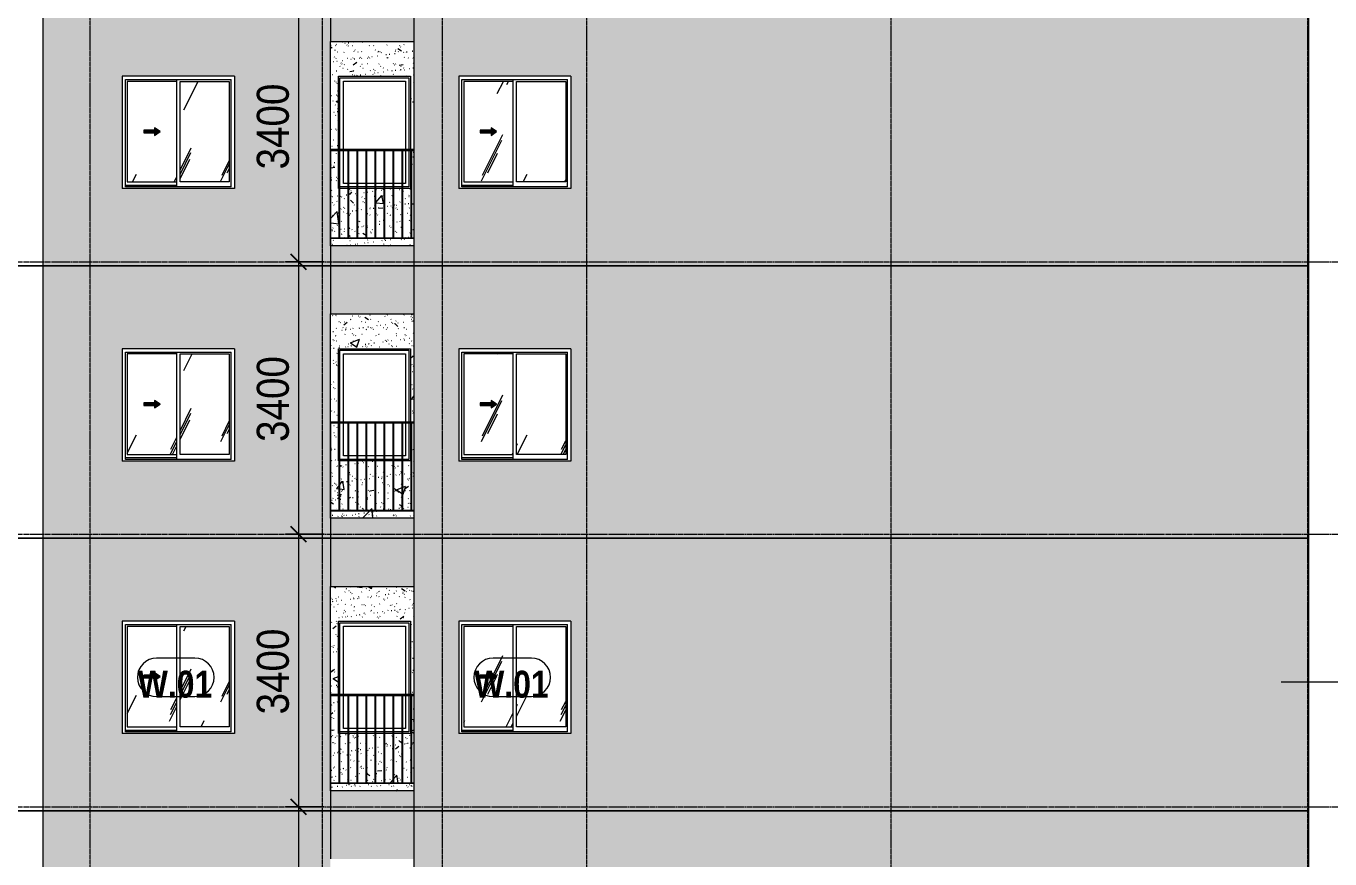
# Model space of a CAD drawing. Header units: millimetres. Extents: x -134153 to 99383, y -5233 to 35400.
# Drawn here: x 72759 to 89035, y 15149 to 25541 of the extents above; entities that cross this region are included whole.
import ezdxf

# ---------------------------------------------------------------- set-up
doc = ezdxf.new("R2010")
doc.units = ezdxf.units.MM
for name, pattern in [('1 NÉT CALL OUT', [6, 3, -3]), ('Centre', [31.75, 6.35, -4.7625, 15.875, -4.7625]), ('Grid Line', [22.225, 12.7, -3.175, 3.175, -3.175])]:
    doc.linetypes.add(name, pattern=pattern)
for name, color, linetype, lineweight in [('0-2', 250, 'Continuous', 5), ('A-ANNO-DIMS', 211, 'Continuous', 9), ('A-ANNO-DIMS-160', 211, 'Continuous', 9), ('A-DETL-GENF', 92, 'Continuous', 9), ('A-DETL-GENF-1', 92, '1 NÉT CALL OUT', 9), ('A-FLOR-HRAL-1', 253, 'Continuous', 9), ('A-FLOR-LEVL-2', 51, 'Centre', 9), ('A-GLAZ', 151, 'Continuous', 9), ('A-GLAZ-1', 253, 'Continuous', 9), ('A-GLAZ-2', 7, 'Continuous', 9), ('A-GLAZ-3', 7, '1 NÉT CALL OUT', 9), ('A-GLAZ-IDEN', 152, 'Continuous', 9), ('A-WALL', 113, 'Continuous', 9), ('A-WALL-IDEN', 211, 'Continuous', 9), ('A-WALL-PATT-1', 9, 'Continuous', 9), ('A-WALL-PATT-2', 111, 'Continuous', 5), ('I-WALL', 2, 'Continuous', 9), ('I-WALL-1', 7, 'Continuous', 9), ('S-GRID-1', 1, 'Grid Line', 9)]:
    doc.layers.add(name, color=color, linetype=linetype, lineweight=lineweight)
doc.styles.add('Arial_B_1', font='arialbd_0.ttf', dxfattribs={"width": 0.85, "height": 336})
doc.styles.add('UTM Avo', font='UTM Avo.ttf', dxfattribs={"width": 0.9, "height": 400})
doc.dimstyles.new('1_Dim_chi_tiet_2_5', dxfattribs={"dimscale": 304.8, "dimtxt": 399.720379, "dimasz": 0.629921, "dimexe": 0.524934, "dimexo": 0.0625, "dimgap": 0.052493, "dimtad": 1, "dimdec": 0, "dimrnd": 5, "dimzin": 0, "dimdsep": 46, "dimtxsty": 'UTM Avo', "dimblk1": 'OBLIQUE', "dimblk2": 'OBLIQUE', "dimsah": 1, "dimcen": 0.09, "dimdle": 0.524934, "dimazin": 0, "dimtfac": 1, "dimtdec": 4, "dimtix": 1, "dimtmove": 0, "dimatfit": 3, "dimfxl": 1.049869, "dimfxlon": 1, "dimtvp": 1, "dimtolj": 1, "dimtzin": 0, "dimarcsym": 2})
pattern_1 = [(50, (82572.6, 0), (1165.978, -102.01), [121.92, -1341.12]), (355, (82572.6, 0), (-225.554, 1222.763), [97.536, -1072.896]), (100.451, (82669.8, -8.5), (940.433, 1120.746), [103.616, -1139.776]), (46.184, (82572.6, 325.1), (1734.906, -269.074), [182.88, -2011.68]), (96.636, (82717.2, 302.7), (1519.38, 1583.536), [155.424, -1709.665]), (351.184, (82572.6, 325.1), (1519.39, 1583.52), [146.304, -1609.344]), (21, (82735.2, 243.8), (970.332, -654.498), [121.92, -1341.12]), (326, (82735.2, 243.8), (395.533, 1178.804), [97.536, -1072.896]), (71.451, (82816, 189.3), (1365.87, 524.296), [103.616, -1139.776]), (37.5, (82572.62, 0), (19.767, 541.1527), [53.645, -1006.246, 53.645, -1035.507, -1076.96]), (37.5, (82572.62, 0), (19.767, 541.1527), [-2149.043, 53.645, -1023.315]), (7.5, (82572.6, 0), (427.646, 641.156), [53.645, -567.334, 53.645, -981.862, -410.464]), (7.5, (82572.6, 0), (427.646, 641.156), [-1656.486, 53.645, -356.819]), (327.5, (82210.1, 0), (867.782, -36.665), [53.645, -352.755, 53.645, -1214.323, -1682.496]), (327.5, (82210.1, 0), (867.782, -36.665), [-1674.368, 53.645, -1628.85]), (317.5, (82047.56, 0), (948.028, 162.731), [53.645, -474.675, 53.645, -788.416, -1194.816]), (317.5, (82047.56, 0), (948.028, 162.731), [-1370.38, 53.645, -1141.17])]
pattern_2 = [(37.5, (82572.62, 0), (-5.1206, 156.61216), [5.364, -118.181, 5.364, -132.812, -132.08]), (37.5, (82572.62, 0), (-5.1206, 156.61216), [-261.722, 5.364, -126.716]), (7.5, (82572.62, 0), (143.847, 229.3842), [5.364, -61.285, 5.364, -105.989, -42.672]), (7.5, (82572.62, 0), (143.847, 229.3842), [-178.003, 5.364, -37.308]), (327.5, (82472.65, 0), (253.11758, 0.46008), [5.364, -35.276, 5.364, -140.94, -191.008]), (327.5, (82472.65, 0), (253.11758, 0.46008), [-186.944, 5.364, -185.644]), (317.5, (82472.65, 0), (244.3381, 71.3376), [5.364, -14.956, 5.364, -90.546, -109.728]), (317.5, (82472.65, 0), (244.3381, 71.3376), [-116.23, 5.364, -104.364])]
pattern_3 = [(63.435, (84482.24, 111.3), (-0.002, 1625.6), [567.96, -3066.99]), (63.435, (82856.64, 111.3), (-0.002, 1625.6), [567.96, -3066.99]), (63.435, (85260.4, 425.35), (-0.002, 1625.6), [567.96, -3066.99]), (63.435, (83634.8, 425.35), (-0.002, 1625.6), [567.96, -3066.99]), (63.435, (85142.64, 314.5), (-0.002, 1625.6), [567.96, -3066.99]), (63.435, (83517.04, 314.5), (-0.002, 1625.6), [567.96, -3066.99]), (63.435, (85022.6, 949.4), (-0.002, 1625.6), [276.055, -3358.896]), (63.435, (83397, 949.4), (-0.002, 1625.6), [276.055, -3358.896]), (63.435, (84944.06, 851.15), (-0.002, 1625.6), [567.96, -3066.99]), (63.435, (83318.46, 851.15), (-0.002, 1625.6), [567.96, -3066.99]), (63.435, (84957.9, 921.7), (-0.002, 1625.6), [567.96, -3066.99]), (63.435, (83332.3, 921.7), (-0.002, 1625.6), [567.96, -3066.99]), (63.435, (84302.1, 612.2), (-0.002, 1625.6), [567.96, -3066.99]), (63.435, (82676.5, 612.2), (-0.002, 1625.6), [567.96, -3066.99]), (63.435, (84315.9, 695.35), (-0.002, 1625.6), [567.96, -3066.99]), (63.435, (82690.3, 695.35), (-0.002, 1625.6), [567.96, -3066.99]), (63.435, (84319.65, 755.3), (-0.002, 1625.6), [567.96, -3066.99]), (63.435, (82694.05, 755.3), (-0.002, 1625.6), [567.96, -3066.99])]

# ---------------------------------------------------------------- blocks, each defined once
blk = doc.blocks.new('M_Fixed - 900 x 1400-901191-TKCS_MẶT ĐỨNG HƯỚNG NAM')
at = {"layer": 'A-GLAZ-2'}
for p, q in [((106970, 7896), (107832, 7896)), ((106970, 7000), (106970, 7896)), ((107014, 7852), (107788, 7852)), ((107014, 7000), (107014, 7852)), ((107788, 7852), (107788, 7000)), ((107832, 7896), (107832, 7000)), ((107014, 6578), (107014, 6990)), ((107788, 6990), (107788, 6578)), ((107832, 6990), (107832, 6534)), ((107073, 6534), (106970, 6534)), ((107073, 6578), (107014, 6578)), ((107185, 6578), (107083, 6578)), ((107185, 6534), (107083, 6534)), ((107298, 6578), (107195, 6578)), ((107298, 6534), (107195, 6534)), ((107410, 6578), (107308, 6578)), ((107410, 6534), (107308, 6534)), ((107523, 6578), (107420, 6578)), ((107523, 6534), (107420, 6534)), ((107635, 6578), (107533, 6578)), ((107635, 6534), (107533, 6534)), ((107748, 6578), (107645, 6578)), ((107748, 6534), (107645, 6534)), ((107788, 6578), (107758, 6578)), ((107832, 6534), (107758, 6534))]:
    blk.add_line(p, q, dxfattribs=at)
blk = doc.blocks.new('Railing - 10mm-901206-TKCS_MẶT ĐỨNG HƯỚNG NAM')
at = {"layer": 'A-FLOR-HRAL-1'}
for p, q in [((106960.064287, 5900), (106960.064287, 6990)), ((106970.064287, 5900), (106970.064287, 6990))]:
    blk.add_line(p, q, dxfattribs=at)
blk = doc.blocks.new('Railing - 50 x 10mm-V265-TKCS_MẶT ĐỨNG HƯỚNG NAM')
at = {"layer": 'A-FLOR-HRAL-1'}
for p in [(98652.564287, 6990), (98657.564287, 5800)]:
    blk.add_line(p, (98657.564287, 6990), dxfattribs=at)
blk = doc.blocks.new('Railing - Railing-1000799-TKCS_MẶT ĐỨNG HƯỚNG NAM')
at = {"layer": 'A-FLOR-HRAL-1'}
for p, q in [((115052.564287, 22900), (116092.564287, 22900)), ((116092.564287, 22890), (115052.564287, 22890))]:
    blk.add_line(p, q, dxfattribs=at)
for name, p in [('Railing - 50 x 10mm-V265-TKCS_MẶT ĐỨNG HƯỚNG NAM', (16400, 17000)), ('Railing - 10mm-901206-TKCS_MẶT ĐỨNG HƯỚNG NAM', (8200, 17000)), ('Railing - 10mm-901206-TKCS_MẶT ĐỨNG HƯỚNG NAM', (8312.5, 17000)), ('Railing - 10mm-901206-TKCS_MẶT ĐỨNG HƯỚNG NAM', (8425, 17000)), ('Railing - 10mm-901206-TKCS_MẶT ĐỨNG HƯỚNG NAM', (8537.5, 17000)), ('Railing - 10mm-901206-TKCS_MẶT ĐỨNG HƯỚNG NAM', (8650, 17000)), ('Railing - 10mm-901206-TKCS_MẶT ĐỨNG HƯỚNG NAM', (8762.5, 17000)), ('Railing - 10mm-901206-TKCS_MẶT ĐỨNG HƯỚNG NAM', (8875, 17000)), ('Railing - 10mm-901206-TKCS_MẶT ĐỨNG HƯỚNG NAM', (8987.5, 17000)), ('Railing - 10mm-901206-TKCS_MẶT ĐỨNG HƯỚNG NAM', (9100, 17000))]:
    blk.add_blockref(name, p)
blk = doc.blocks.new('Top Rail Type - Top Rail_Internal_-1000800-TKCS_MẶT ĐỨNG HƯỚNG NAM')
at = {"layer": 'A-FLOR-HRAL-1'}
for p, q in [((116092.564287, 24000), (115052.564287, 24000)), ((115052.564287, 23990), (116092.564287, 23990))]:
    blk.add_line(p, q, dxfattribs=at)
blk = doc.blocks.new('NCV_TKTC_TANG 6 - 8_rvt-4-TKCS_MẶT ĐỨNG HƯỚNG NAM')
at = {"layer": 'A-WALL-PATT-1'}
h = blk.add_hatch(dxfattribs=at)
h.set_pattern_fill('FP_31', color=256, style=0, pattern_type=2)
h.set_pattern_definition(pattern_1)
h.paths.add_polyline_path([(115058, 22800), (116093, 22800), (116093, 22890), (115058, 22890)])
h.paths.add_polyline_path([(115395, 22900), (115498, 22900), (115498, 23515), (115395, 23515), (115395, 23076)])
h.paths.add_polyline_path([(115385, 22900), (115385, 23515), (115283, 23515), (115283, 22900)])
h.paths.add_polyline_path([(115273, 22900), (115273, 23515), (115170, 23515), (115170, 22900)])
h.paths.add_polyline_path([(115508, 22900), (115610, 22900), (115610, 23515), (115508, 23514), (115508, 23076)])
h.paths.add_polyline_path([(115620, 22900), (115723, 22900), (115723, 23515), (115620, 23514), (115620, 23076)])
h.paths.add_polyline_path([(115733, 22900), (115835, 22900), (115835, 23515), (115733, 23514), (115733, 23054)])
h.paths.add_polyline_path([(115845, 22900), (115948, 22900), (115948, 23515), (115845, 23514), (115845, 22965)])
h.paths.add_polyline_path([(115160, 22900), (115160, 23515), (115151, 23515), (115151, 23990), (115058, 23990), (115058, 22900)])
h.paths.add_polyline_path([(115958, 22900), (116060, 22900), (116060, 23990), (116051, 23990), (116051, 23515), (115958, 23514), (115958, 23076)])
h.paths.add_polyline_path([(116070, 22900), (116093, 22900), (116093, 23990), (116070, 23990), (116070, 23076)])
h.paths.add_polyline_path([(116093, 24000), (116093, 25349), (115053, 25349), (115053, 24000), (115151, 24000), (115151, 24915), (116051, 24914), (116051, 24000)])
h = blk.add_hatch(dxfattribs=at)
h.set_pattern_fill('FP_32', color=256, style=0, pattern_type=2)
h.set_pattern_definition(pattern_2)
h.paths.add_polyline_path([(115058, 22800), (116093, 22800), (116093, 22890), (115058, 22890)])
h.paths.add_polyline_path([(115395, 22900), (115498, 22900), (115498, 23515), (115395, 23515), (115395, 23076)])
h.paths.add_polyline_path([(115385, 22900), (115385, 23515), (115283, 23515), (115283, 22900)])
h.paths.add_polyline_path([(115273, 22900), (115273, 23515), (115170, 23515), (115170, 22900)])
h.paths.add_polyline_path([(115508, 22900), (115610, 22900), (115610, 23515), (115508, 23514), (115508, 23076)])
h.paths.add_polyline_path([(115620, 22900), (115723, 22900), (115723, 23515), (115620, 23514), (115620, 23076)])
h.paths.add_polyline_path([(115733, 22900), (115835, 22900), (115835, 23515), (115733, 23514), (115733, 23054)])
h.paths.add_polyline_path([(115845, 22900), (115948, 22900), (115948, 23515), (115845, 23514), (115845, 22965)])
h.paths.add_polyline_path([(115160, 22900), (115160, 23515), (115151, 23515), (115151, 23990), (115058, 23990), (115058, 22900)])
h.paths.add_polyline_path([(115958, 22900), (116060, 22900), (116060, 23990), (116051, 23990), (116051, 23515), (115958, 23514), (115958, 23076)])
h.paths.add_polyline_path([(116070, 22900), (116093, 22900), (116093, 23990), (116070, 23990), (116070, 23076)])
h.paths.add_polyline_path([(116093, 24000), (116093, 25349), (115053, 25349), (115053, 24000), (115151, 24000), (115151, 24915), (116051, 24914), (116051, 24000)])
at = {"layer": 'I-WALL-1'}
for p, q in [((115151, 24000), (115151, 24915)), ((115151, 24915), (116051, 24915)), ((116051, 24915), (116051, 24000)), ((115151, 23515), (115151, 23990)), ((116051, 23990), (116051, 23515)), ((115160, 23515), (115151, 23515)), ((115273, 23515), (115170, 23515)), ((115385, 23515), (115283, 23515)), ((115498, 23515), (115395, 23515)), ((115610, 23515), (115508, 23515)), ((115723, 23515), (115620, 23515)), ((115835, 23515), (115733, 23515)), ((115948, 23515), (115845, 23515)), ((116051, 23515), (115958, 23515))]:
    blk.add_line(p, q, dxfattribs=at)
at = {"layer": 'A-FLOR-HRAL-1'}
for name in ['Top Rail Type - Top Rail_Internal_-1000800-TKCS_MẶT ĐỨNG HƯỚNG NAM', 'Railing - Railing-1000799-TKCS_MẶT ĐỨNG HƯỚNG NAM']:
    blk.add_blockref(name, (0, 0), dxfattribs=at)
at = {"layer": 'A-GLAZ-1'}
blk.add_blockref('M_Fixed - 900 x 1400-901191-TKCS_MẶT ĐỨNG HƯỚNG NAM', (8200, 17000), dxfattribs=at)
blk = doc.blocks.new('NCV_TKTC_TANG 6 - 8_rvt-6-TKCS_MẶT ĐỨNG HƯỚNG NAM')
at = {"layer": 'A-WALL-PATT-1'}
h = blk.add_hatch(dxfattribs=at)
h.set_pattern_fill('FP_31', color=256, style=0, pattern_type=2)
h.set_pattern_definition(pattern_1)
h.paths.add_polyline_path([(115058, 19400), (116093, 19400), (116093, 19490), (115058, 19490)])
h.paths.add_polyline_path([(115395, 19500), (115498, 19500), (115498, 20115), (115395, 20115), (115395, 19921)])
h.paths.add_polyline_path([(115385, 19500), (115385, 20115), (115283, 20115), (115283, 19500)])
h.paths.add_polyline_path([(115273, 19500), (115273, 20115), (115170, 20115), (115170, 19500)])
h.paths.add_polyline_path([(115508, 19500), (115610, 19500), (115610, 20115), (115508, 20115), (115508, 19764)])
h.paths.add_polyline_path([(115620, 19500), (115723, 19500), (115723, 20115), (115620, 20115), (115620, 19743)])
h.paths.add_polyline_path([(115733, 19500), (115835, 19500), (115835, 20115), (115733, 20115), (115733, 19654)])
h.paths.add_polyline_path([(115845, 19500), (115948, 19500), (115948, 20115), (115845, 20115), (115845, 19565)])
h.paths.add_polyline_path([(115160, 19500), (115160, 20115), (115151, 20115), (115151, 20590), (115058, 20590), (115058, 19500)])
h.paths.add_polyline_path([(115958, 19500), (116060, 19500), (116060, 20590), (116051, 20590), (116051, 20115), (115958, 20115), (115958, 19764)])
h.paths.add_polyline_path([(116070, 19500), (116093, 19500), (116093, 20590), (116070, 20590), (116070, 19764)])
h.paths.add_polyline_path([(115151, 20600), (115151, 21515), (116051, 21514), (116051, 20600), (116093, 20600), (116093, 21949), (115053, 21949), (115053, 20600), (115058, 20600)])
h = blk.add_hatch(dxfattribs=at)
h.set_pattern_fill('FP_32', color=256, style=0, pattern_type=2)
h.set_pattern_definition(pattern_2)
h.paths.add_polyline_path([(115058, 19400), (116093, 19400), (116093, 19490), (115058, 19490)])
h.paths.add_polyline_path([(115395, 19500), (115498, 19500), (115498, 20115), (115395, 20115), (115395, 19921)])
h.paths.add_polyline_path([(115385, 19500), (115385, 20115), (115283, 20115), (115283, 19500)])
h.paths.add_polyline_path([(115273, 19500), (115273, 20115), (115170, 20115), (115170, 19500)])
h.paths.add_polyline_path([(115508, 19500), (115610, 19500), (115610, 20115), (115508, 20115), (115508, 19764)])
h.paths.add_polyline_path([(115620, 19500), (115723, 19500), (115723, 20115), (115620, 20115), (115620, 19743)])
h.paths.add_polyline_path([(115733, 19500), (115835, 19500), (115835, 20115), (115733, 20115), (115733, 19654)])
h.paths.add_polyline_path([(115845, 19500), (115948, 19500), (115948, 20115), (115845, 20115), (115845, 19565)])
h.paths.add_polyline_path([(115160, 19500), (115160, 20115), (115151, 20115), (115151, 20590), (115058, 20590), (115058, 19500)])
h.paths.add_polyline_path([(115958, 19500), (116060, 19500), (116060, 20590), (116051, 20590), (116051, 20115), (115958, 20115), (115958, 19764)])
h.paths.add_polyline_path([(116070, 19500), (116093, 19500), (116093, 20590), (116070, 20590), (116070, 19764)])
h.paths.add_polyline_path([(115151, 20600), (115151, 21515), (116051, 21514), (116051, 20600), (116093, 20600), (116093, 21949), (115053, 21949), (115053, 20600), (115058, 20600)])
at = {"layer": 'I-WALL-1'}
for p, q in [((115151, 20600), (115151, 21515)), ((115151, 21515), (116051, 21515)), ((116051, 21515), (116051, 20600)), ((115151, 20115), (115151, 20590)), ((116051, 20590), (116051, 20115)), ((115160, 20115), (115151, 20115)), ((115273, 20115), (115170, 20115)), ((115385, 20115), (115283, 20115)), ((115498, 20115), (115395, 20115)), ((115610, 20115), (115508, 20115)), ((115723, 20115), (115620, 20115)), ((115835, 20115), (115733, 20115)), ((115948, 20115), (115845, 20115)), ((116051, 20115), (115958, 20115))]:
    blk.add_line(p, q, dxfattribs=at)
at = {"layer": 'A-FLOR-HRAL-1'}
for name in ['Top Rail Type - Top Rail_Internal_-1000800-TKCS_MẶT ĐỨNG HƯỚNG NAM', 'Railing - Railing-1000799-TKCS_MẶT ĐỨNG HƯỚNG NAM']:
    blk.add_blockref(name, (0, -3400), dxfattribs=at)
at = {"layer": 'A-GLAZ-1'}
blk.add_blockref('M_Fixed - 900 x 1400-901191-TKCS_MẶT ĐỨNG HƯỚNG NAM', (8200, 13600), dxfattribs=at)
blk = doc.blocks.new('Railing - Railing-992989-TKCS_MẶT ĐỨNG HƯỚNG NAM')
at = {"layer": 'A-FLOR-HRAL-1'}
for p, q in [((115052.564287, 16100), (116092.564287, 16100)), ((116092.564287, 16090), (115052.564287, 16090))]:
    blk.add_line(p, q, dxfattribs=at)
for name, p in [('Railing - 50 x 10mm-V265-TKCS_MẶT ĐỨNG HƯỚNG NAM', (16400, 10200)), ('Railing - 10mm-901206-TKCS_MẶT ĐỨNG HƯỚNG NAM', (8200, 10200)), ('Railing - 10mm-901206-TKCS_MẶT ĐỨNG HƯỚNG NAM', (8312.5, 10200)), ('Railing - 10mm-901206-TKCS_MẶT ĐỨNG HƯỚNG NAM', (8425, 10200)), ('Railing - 10mm-901206-TKCS_MẶT ĐỨNG HƯỚNG NAM', (8537.5, 10200)), ('Railing - 10mm-901206-TKCS_MẶT ĐỨNG HƯỚNG NAM', (8650, 10200)), ('Railing - 10mm-901206-TKCS_MẶT ĐỨNG HƯỚNG NAM', (8762.5, 10200)), ('Railing - 10mm-901206-TKCS_MẶT ĐỨNG HƯỚNG NAM', (8875, 10200)), ('Railing - 10mm-901206-TKCS_MẶT ĐỨNG HƯỚNG NAM', (8987.5, 10200)), ('Railing - 10mm-901206-TKCS_MẶT ĐỨNG HƯỚNG NAM', (9100, 10200))]:
    blk.add_blockref(name, p)
blk = doc.blocks.new('Top Rail Type - Top Rail_Internal_-992990-TKCS_MẶT ĐỨNG HƯỚNG NAM')
at = {"layer": 'A-FLOR-HRAL-1'}
for p, q in [((116092.564287, 17200), (115052.564287, 17200)), ((115052.564287, 17190), (116092.564287, 17190))]:
    blk.add_line(p, q, dxfattribs=at)
blk = doc.blocks.new('NCV_TKTC_TANG 5_rvt-2-TKCS_MẶT ĐỨNG HƯỚNG NAM')
at = {"layer": 'A-WALL-PATT-1'}
h = blk.add_hatch(dxfattribs=at)
h.set_pattern_fill('FP_31', color=256, style=0, pattern_type=2)
h.set_pattern_definition(pattern_1)
h.paths.add_polyline_path([(115058, 16000), (116093, 16000), (116093, 16090), (115058, 16090)])
h.paths.add_polyline_path([(115395, 16100), (115498, 16100), (115498, 16715), (115395, 16715), (115395, 16451)])
h.paths.add_polyline_path([(115385, 16100), (115385, 16715), (115283, 16715), (115283, 16100)])
h.paths.add_polyline_path([(115508, 16100), (115610, 16100), (115610, 16715), (115508, 16715), (115508, 16432)])
h.paths.add_polyline_path([(116093, 16100), (116093, 17190), (116070, 17190), (116070, 16100)])
h.paths.add_polyline_path([(115620, 16100), (115723, 16100), (115723, 16715), (115620, 16715), (115620, 16343)])
h.paths.add_polyline_path([(116060, 16100), (116060, 17190), (116051, 17190), (116051, 16715), (115958, 16715), (115958, 16100)])
h.paths.add_polyline_path([(115733, 16100), (115835, 16100), (115835, 16715), (115733, 16715), (115733, 16254)])
h.paths.add_polyline_path([(115948, 16100), (115948, 16715), (115845, 16715), (115845, 16100), (115927, 16100)])
h.paths.add_polyline_path([(115058, 16100), (115160, 16100), (115160, 16715), (115151, 16715), (115151, 17190), (115058, 17190), (115058, 16451)])
h.paths.add_polyline_path([(115170, 16100), (115273, 16100), (115273, 16715), (115170, 16715), (115170, 16451)])
h.paths.add_polyline_path([(116051, 17200), (116093, 17200), (116093, 18549), (115053, 18549), (115053, 17200), (115151, 17200), (115151, 18115), (116051, 18114), (116051, 17555)])
h = blk.add_hatch(dxfattribs=at)
h.set_pattern_fill('FP_32', color=256, style=0, pattern_type=2)
h.set_pattern_definition(pattern_2)
h.paths.add_polyline_path([(115058, 16000), (116093, 16000), (116093, 16090), (115058, 16090)])
h.paths.add_polyline_path([(115395, 16100), (115498, 16100), (115498, 16715), (115395, 16715), (115395, 16451)])
h.paths.add_polyline_path([(115385, 16100), (115385, 16715), (115283, 16715), (115283, 16100)])
h.paths.add_polyline_path([(115508, 16100), (115610, 16100), (115610, 16715), (115508, 16715), (115508, 16432)])
h.paths.add_polyline_path([(116093, 16100), (116093, 17190), (116070, 17190), (116070, 16100)])
h.paths.add_polyline_path([(115620, 16100), (115723, 16100), (115723, 16715), (115620, 16715), (115620, 16343)])
h.paths.add_polyline_path([(116060, 16100), (116060, 17190), (116051, 17190), (116051, 16715), (115958, 16715), (115958, 16100)])
h.paths.add_polyline_path([(115733, 16100), (115835, 16100), (115835, 16715), (115733, 16715), (115733, 16254)])
h.paths.add_polyline_path([(115948, 16100), (115948, 16715), (115845, 16715), (115845, 16100), (115927, 16100)])
h.paths.add_polyline_path([(115058, 16100), (115160, 16100), (115160, 16715), (115151, 16715), (115151, 17190), (115058, 17190), (115058, 16451)])
h.paths.add_polyline_path([(115170, 16100), (115273, 16100), (115273, 16715), (115170, 16715), (115170, 16451)])
h.paths.add_polyline_path([(116051, 17200), (116093, 17200), (116093, 18549), (115053, 18549), (115053, 17200), (115151, 17200), (115151, 18115), (116051, 18114), (116051, 17555)])
at = {"layer": 'I-WALL-1'}
for p, q in [((115151, 17200), (115151, 18115)), ((115151, 18115), (116051, 18115)), ((116051, 18115), (116051, 17200)), ((115151, 16715), (115151, 17190)), ((116051, 17190), (116051, 16715)), ((115160, 16715), (115151, 16715)), ((115273, 16715), (115170, 16715)), ((115385, 16715), (115283, 16715)), ((115498, 16715), (115395, 16715)), ((115610, 16715), (115508, 16715)), ((115723, 16715), (115620, 16715)), ((115835, 16715), (115733, 16715)), ((115948, 16715), (115845, 16715)), ((116051, 16715), (115958, 16715))]:
    blk.add_line(p, q, dxfattribs=at)
at = {"layer": 'A-FLOR-HRAL-1'}
for name in ['Top Rail Type - Top Rail_Internal_-992990-TKCS_MẶT ĐỨNG HƯỚNG NAM', 'Railing - Railing-992989-TKCS_MẶT ĐỨNG HƯỚNG NAM']:
    blk.add_blockref(name, (0, 0), dxfattribs=at)
at = {"layer": 'A-GLAZ-1'}
blk.add_blockref('M_Fixed - 900 x 1400-901191-TKCS_MẶT ĐỨNG HƯỚNG NAM', (8200, 10200), dxfattribs=at)
blk = doc.blocks.new('1_FAMILY RVT - W01-WxH 1400x1400xmm-V367-TKCS_MẶT ĐỨNG HƯỚNG NAM')
at = {"layer": 'A-DETL-GENF-1'}
blk.add_hatch(color=256, dxfattribs=at).paths.add_polyline_path([(112857, 17376), (112925, 17424), (112857, 17471), (112857, 17441), (112722, 17441), (112722, 17407), (112857, 17407)])
at = {"layer": 'A-GLAZ'}
h = blk.add_hatch(dxfattribs=at)
h.set_pattern_fill('FP_30', color=256, style=0, pattern_type=2)
h.set_pattern_definition(pattern_3)
h.paths.add_polyline_path([(112516, 16797), (113130, 16797), (113130, 18051), (112516, 18051), (112516, 17407)])
h.paths.add_polyline_path([(112857, 17376), (112857, 17407), (112722, 17407), (112722, 17441), (112857, 17441), (112857, 17471), (112925, 17424), (112901, 17407)])
h = blk.add_hatch(dxfattribs=at)
h.set_pattern_fill('FP_30', color=256, style=0, pattern_type=2)
h.set_pattern_definition(pattern_3)
h.paths.add_polyline_path([(113789, 16797), (113789, 18051), (113175, 18051), (113175, 16797)])
at = {"layer": 'A-DETL-GENF'}
for p, q in [((112722, 17441), (112722, 17407)), ((112722, 17441), (112857, 17441)), ((112857, 17441), (112722, 17441)), ((112722, 17441), (112722, 17407)), ((112857, 17471), (112857, 17441)), ((112925, 17424), (112857, 17471)), ((112925, 17424), (112857, 17471)), ((112857, 17471), (112857, 17441)), ((112925, 17424), (112857, 17376)), ((112857, 17376), (112925, 17424)), ((112722, 17407), (112857, 17407)), ((112722, 17407), (112857, 17407)), ((112857, 17407), (112857, 17376)), ((112857, 17407), (112857, 17376))]:
    blk.add_line(p, q, dxfattribs=at)
at = {"layer": 'A-GLAZ'}
for p, q in [((113853, 18114), (112453, 18114)), ((112453, 18114), (112453, 16714)), ((112493, 18073), (113812, 18073)), ((112493, 16733), (112493, 18073)), ((113130, 18073), (113130, 16733)), ((113812, 16733), (113812, 18073)), ((113853, 18114), (113853, 16714)), ((112516, 18051), (112516, 16797)), ((113130, 18051), (112516, 18051)), ((113175, 16797), (113175, 18051)), ((113175, 18051), (113789, 18051)), ((113789, 18051), (113789, 16797)), ((112516, 16797), (113130, 16797)), ((113789, 16797), (113175, 16797)), ((113853, 16714), (112453, 16714)), ((113130, 16753), (112493, 16753)), ((113130, 16753), (112493, 16753)), ((113812, 16733), (112493, 16733))]:
    blk.add_line(p, q, dxfattribs=at)
blk = doc.blocks.new('1_FAMILY RVT - W01-WxH 1400x1400xmm-V373-TKCS_MẶT ĐỨNG HƯỚNG NAM')
at = {"layer": 'A-DETL-GENF-1'}
blk.add_hatch(color=256, dxfattribs=at).paths.add_polyline_path([(117057, 17376), (117125, 17424), (117057, 17471), (117057, 17441), (116922, 17441), (116922, 17407), (117057, 17407)])
at = {"layer": 'A-GLAZ'}
h = blk.add_hatch(dxfattribs=at)
h.set_pattern_fill('FP_30', color=256, style=0, pattern_type=2)
h.set_pattern_definition(pattern_3)
h.paths.add_polyline_path([(117081, 16797), (117330, 16797), (117330, 18051), (116716, 18051), (116716, 16797)])
h.paths.add_polyline_path([(117057, 17376), (117057, 17407), (116922, 17407), (116922, 17441), (117057, 17441), (117057, 17471), (117125, 17424), (117081, 17394)])
h = blk.add_hatch(dxfattribs=at)
h.set_pattern_fill('FP_30', color=256, style=0, pattern_type=2)
h.set_pattern_definition(pattern_3)
h.paths.add_polyline_path([(117989, 16797), (117989, 18051), (117375, 18051), (117375, 16797)])
at = {"layer": 'A-DETL-GENF'}
for p, q in [((116922, 17441), (116922, 17407)), ((116922, 17441), (117057, 17441)), ((117057, 17441), (116922, 17441)), ((116922, 17441), (116922, 17407)), ((117057, 17471), (117057, 17441)), ((117125, 17424), (117057, 17471)), ((117125, 17424), (117057, 17471)), ((117057, 17471), (117057, 17441)), ((117125, 17424), (117057, 17376)), ((117057, 17376), (117125, 17424)), ((116922, 17407), (117057, 17407)), ((116922, 17407), (117057, 17407)), ((117057, 17407), (117057, 17376)), ((117057, 17407), (117057, 17376))]:
    blk.add_line(p, q, dxfattribs=at)
at = {"layer": 'A-GLAZ'}
for p, q in [((118053, 18114), (116653, 18114)), ((116653, 18114), (116653, 16714)), ((116693, 18073), (118012, 18073)), ((116693, 16733), (116693, 18073)), ((117330, 18073), (117330, 16733)), ((118012, 16733), (118012, 18073)), ((118053, 18114), (118053, 16714)), ((116716, 18051), (116716, 16797)), ((117330, 18051), (116716, 18051)), ((117375, 16797), (117375, 18051)), ((117375, 18051), (117989, 18051)), ((117989, 18051), (117989, 16797)), ((116716, 16797), (117330, 16797)), ((117989, 16797), (117375, 16797)), ((118053, 16714), (116653, 16714)), ((117330, 16753), (116693, 16753)), ((117330, 16753), (116693, 16753)), ((118012, 16733), (116693, 16733))]:
    blk.add_line(p, q, dxfattribs=at)
blk = doc.blocks.new('1_FAMILY RVT - W01-WxH 1400x1400xmm-V399-TKCS_MẶT ĐỨNG HƯỚNG NAM')
at = {"layer": 'A-DETL-GENF-1'}
blk.add_hatch(color=256, dxfattribs=at).paths.add_polyline_path([(112857, 20776), (112925, 20824), (112857, 20871), (112857, 20841), (112722, 20841), (112722, 20807), (112857, 20807)])
at = {"layer": 'A-GLAZ'}
h = blk.add_hatch(dxfattribs=at)
h.set_pattern_fill('FP_30', color=256, style=0, pattern_type=2)
h.set_pattern_definition(pattern_3)
h.paths.add_polyline_path([(112516, 20197), (113130, 20197), (113130, 21451), (112516, 21451), (112516, 20807)])
h.paths.add_polyline_path([(112857, 20776), (112857, 20807), (112722, 20807), (112722, 20841), (112857, 20841), (112857, 20871), (112925, 20824), (112901, 20807)])
h = blk.add_hatch(dxfattribs=at)
h.set_pattern_fill('FP_30', color=256, style=0, pattern_type=2)
h.set_pattern_definition(pattern_3)
h.paths.add_polyline_path([(113789, 20197), (113789, 21451), (113175, 21451), (113175, 20197)])
at = {"layer": 'A-DETL-GENF'}
for p, q in [((112722, 20841), (112722, 20807)), ((112722, 20841), (112857, 20841)), ((112857, 20841), (112722, 20841)), ((112722, 20841), (112722, 20807)), ((112857, 20871), (112857, 20841)), ((112925, 20824), (112857, 20871)), ((112925, 20824), (112857, 20871)), ((112857, 20871), (112857, 20841)), ((112722, 20807), (112857, 20807)), ((112722, 20807), (112857, 20807)), ((112925, 20824), (112857, 20776)), ((112857, 20776), (112925, 20824)), ((112857, 20807), (112857, 20776)), ((112857, 20807), (112857, 20776))]:
    blk.add_line(p, q, dxfattribs=at)
at = {"layer": 'A-GLAZ'}
for p, q in [((113853, 21514), (112453, 21514)), ((112453, 21514), (112453, 20114)), ((113853, 21514), (113853, 20114)), ((112493, 21473), (113812, 21473)), ((112493, 20133), (112493, 21473)), ((112516, 21451), (112516, 20197)), ((113130, 21451), (112516, 21451)), ((113130, 21473), (113130, 20133)), ((113175, 20197), (113175, 21451)), ((113175, 21451), (113789, 21451)), ((113789, 21451), (113789, 20197)), ((113812, 20133), (113812, 21473)), ((112516, 20197), (113130, 20197)), ((113789, 20197), (113175, 20197)), ((113853, 20114), (112453, 20114)), ((113130, 20153), (112493, 20153)), ((113130, 20153), (112493, 20153)), ((113812, 20133), (112493, 20133))]:
    blk.add_line(p, q, dxfattribs=at)
blk = doc.blocks.new('1_FAMILY RVT - W01-WxH 1400x1400xmm-V404-TKCS_MẶT ĐỨNG HƯỚNG NAM')
at = {"layer": 'A-DETL-GENF-1'}
blk.add_hatch(color=256, dxfattribs=at).paths.add_polyline_path([(117057, 20776), (117125, 20824), (117057, 20871), (117057, 20841), (116922, 20841), (116922, 20807), (117057, 20807)])
at = {"layer": 'A-GLAZ'}
h = blk.add_hatch(dxfattribs=at)
h.set_pattern_fill('FP_30', color=256, style=0, pattern_type=2)
h.set_pattern_definition(pattern_3)
h.paths.add_polyline_path([(117330, 20197), (117330, 21451), (116716, 21451), (116716, 20197), (117081, 20197)])
h.paths.add_polyline_path([(117057, 20776), (117057, 20807), (116922, 20807), (116922, 20841), (117057, 20841), (117057, 20871), (117125, 20824), (117081, 20794)])
h = blk.add_hatch(dxfattribs=at)
h.set_pattern_fill('FP_30', color=256, style=0, pattern_type=2)
h.set_pattern_definition(pattern_3)
h.paths.add_polyline_path([(117989, 20197), (117989, 21451), (117375, 21451), (117375, 20197)])
at = {"layer": 'A-DETL-GENF'}
for p, q in [((116922, 20841), (116922, 20807)), ((116922, 20841), (117057, 20841)), ((117057, 20841), (116922, 20841)), ((116922, 20841), (116922, 20807)), ((117057, 20871), (117057, 20841)), ((117125, 20824), (117057, 20871)), ((117125, 20824), (117057, 20871)), ((117057, 20871), (117057, 20841)), ((116922, 20807), (117057, 20807)), ((116922, 20807), (117057, 20807)), ((117125, 20824), (117057, 20776)), ((117057, 20776), (117125, 20824)), ((117057, 20807), (117057, 20776)), ((117057, 20807), (117057, 20776))]:
    blk.add_line(p, q, dxfattribs=at)
at = {"layer": 'A-GLAZ'}
for p, q in [((118053, 21514), (116653, 21514)), ((116653, 21514), (116653, 20114)), ((118053, 21514), (118053, 20114)), ((116693, 21473), (118012, 21473)), ((116693, 20133), (116693, 21473)), ((116716, 21451), (116716, 20197)), ((117330, 21451), (116716, 21451)), ((117330, 21473), (117330, 20133)), ((117375, 20197), (117375, 21451)), ((117375, 21451), (117989, 21451)), ((117989, 21451), (117989, 20197)), ((118012, 20133), (118012, 21473)), ((116716, 20197), (117330, 20197)), ((117989, 20197), (117375, 20197)), ((118053, 20114), (116653, 20114)), ((117330, 20153), (116693, 20153)), ((117330, 20153), (116693, 20153)), ((118012, 20133), (116693, 20133))]:
    blk.add_line(p, q, dxfattribs=at)
blk = doc.blocks.new('1_FAMILY RVT - W01-WxH 1400x1400xmm-V411-TKCS_MẶT ĐỨNG HƯỚNG NAM')
at = {"layer": 'A-DETL-GENF-1'}
blk.add_hatch(color=256, dxfattribs=at).paths.add_polyline_path([(112857, 24176), (112925, 24224), (112857, 24271), (112857, 24241), (112722, 24241), (112722, 24207), (112857, 24207), (112857, 24181)])
at = {"layer": 'A-GLAZ'}
h = blk.add_hatch(dxfattribs=at)
h.set_pattern_fill('FP_30', color=256, style=0, pattern_type=2)
h.set_pattern_definition(pattern_3)
h.paths.add_polyline_path([(112516, 23597), (113130, 23597), (113130, 24851), (112516, 24851), (112516, 24181)])
h.paths.add_polyline_path([(112857, 24176), (112857, 24207), (112722, 24207), (112722, 24241), (112857, 24241), (112857, 24271), (112925, 24224), (112863, 24181)])
h = blk.add_hatch(dxfattribs=at)
h.set_pattern_fill('FP_30', color=256, style=0, pattern_type=2)
h.set_pattern_definition(pattern_3)
h.paths.add_polyline_path([(113789, 23597), (113789, 24851), (113175, 24851), (113175, 23597)])
at = {"layer": 'A-DETL-GENF'}
for p, q in [((112857, 24271), (112857, 24241)), ((112925, 24224), (112857, 24271)), ((112925, 24224), (112857, 24271)), ((112857, 24271), (112857, 24241)), ((112722, 24241), (112722, 24207)), ((112722, 24241), (112857, 24241)), ((112857, 24241), (112722, 24241)), ((112722, 24241), (112722, 24207)), ((112722, 24207), (112857, 24207)), ((112722, 24207), (112857, 24207)), ((112925, 24224), (112857, 24176)), ((112857, 24176), (112925, 24224)), ((112857, 24207), (112857, 24176)), ((112857, 24207), (112857, 24176))]:
    blk.add_line(p, q, dxfattribs=at)
at = {"layer": 'A-GLAZ'}
for p, q in [((113853, 24914), (112453, 24914)), ((112453, 24914), (112453, 23514)), ((113853, 24914), (113853, 23514)), ((112493, 24873), (113812, 24873)), ((112493, 23533), (112493, 24873)), ((112516, 24851), (112516, 23597)), ((113130, 24851), (112516, 24851)), ((113130, 24873), (113130, 23533)), ((113175, 23597), (113175, 24851)), ((113175, 24851), (113789, 24851)), ((113789, 24851), (113789, 23597)), ((113812, 23533), (113812, 24873)), ((113853, 23514), (112453, 23514)), ((113130, 23553), (112493, 23553)), ((113130, 23553), (112493, 23553)), ((113812, 23533), (112493, 23533)), ((112516, 23597), (113130, 23597)), ((113789, 23597), (113175, 23597))]:
    blk.add_line(p, q, dxfattribs=at)
blk = doc.blocks.new('1_FAMILY RVT - W01-WxH 1400x1400xmm-V416-TKCS_MẶT ĐỨNG HƯỚNG NAM')
at = {"layer": 'A-DETL-GENF-1'}
blk.add_hatch(color=256, dxfattribs=at).paths.add_polyline_path([(117057, 24176), (117125, 24224), (117057, 24271), (117057, 24241), (116922, 24241), (116922, 24207), (117057, 24207), (117057, 24181)])
at = {"layer": 'A-GLAZ'}
h = blk.add_hatch(dxfattribs=at)
h.set_pattern_fill('FP_30', color=256, style=0, pattern_type=2)
h.set_pattern_definition(pattern_3)
h.paths.add_polyline_path([(116716, 23597), (117330, 23597), (117330, 24851), (116716, 24851), (116716, 24181)])
h.paths.add_polyline_path([(117057, 24176), (117057, 24207), (116922, 24207), (116922, 24241), (117057, 24241), (117057, 24271), (117125, 24224), (117063, 24181)])
h = blk.add_hatch(dxfattribs=at)
h.set_pattern_fill('FP_30', color=256, style=0, pattern_type=2)
h.set_pattern_definition(pattern_3)
h.paths.add_polyline_path([(117989, 23597), (117989, 24851), (117375, 24851), (117375, 23597)])
at = {"layer": 'A-DETL-GENF'}
for p, q in [((117057, 24271), (117057, 24241)), ((117125, 24224), (117057, 24271)), ((117125, 24224), (117057, 24271)), ((117057, 24271), (117057, 24241)), ((116922, 24241), (116922, 24207)), ((116922, 24241), (117057, 24241)), ((117057, 24241), (116922, 24241)), ((116922, 24241), (116922, 24207)), ((116922, 24207), (117057, 24207)), ((116922, 24207), (117057, 24207)), ((117125, 24224), (117057, 24176)), ((117057, 24176), (117125, 24224)), ((117057, 24207), (117057, 24176)), ((117057, 24207), (117057, 24176))]:
    blk.add_line(p, q, dxfattribs=at)
at = {"layer": 'A-GLAZ'}
for p, q in [((118053, 24914), (116653, 24914)), ((116653, 24914), (116653, 23514)), ((118053, 24914), (118053, 23514)), ((116693, 24873), (118012, 24873)), ((116693, 23533), (116693, 24873)), ((116716, 24851), (116716, 23597)), ((117330, 24851), (116716, 24851)), ((117330, 24873), (117330, 23533)), ((117375, 23597), (117375, 24851)), ((117375, 24851), (117989, 24851)), ((117989, 24851), (117989, 23597)), ((118012, 23533), (118012, 24873)), ((118053, 23514), (116653, 23514)), ((117330, 23553), (116693, 23553)), ((117330, 23553), (116693, 23553)), ((118012, 23533), (116693, 23533)), ((116716, 23597), (117330, 23597)), ((117989, 23597), (117375, 23597))]:
    blk.add_line(p, q, dxfattribs=at)
blk = doc.blocks.new('DIMBLOCK91-TKCS_MẶT ĐỨNG HƯỚNG NAM')
at = {"layer": 'A-ANNO-DIMS-160', "lineweight": 25}
for p, q in [((76159, 26000), (76063, 26096)), ((76159, 26000), (76255, 25904)), ((76159, 22600), (76063, 22696)), ((76159, 22600), (76255, 22504))]:
    blk.add_line(p, q, dxfattribs=at)
at = {"layer": 'A-ANNO-DIMS-160'}
for p, q in [((76479, 26000), (75999, 26000)), ((76159, 26000), (76159, 22600)), ((76159, 26000), (76479, 26000)), ((76479, 22600), (75999, 22600)), ((76159, 22600), (76479, 22600))]:
    blk.add_line(p, q, dxfattribs=at)
at = {"layer": 'A-ANNO-DIMS-160', "color": 0, "insert": (75639, 23752), "char_height": 400, "width": 1314.64, "attachment_point": 1, "rotation": 90, "line_spacing_factor": 1.110334, "style": 'UTM Avo'}
blk.add_mtext('3400', dxfattribs=at)
blk = doc.blocks.new('_Oblique')
at = {"color": 0, "linetype": 'ByBlock', "lineweight": -2}
blk.add_line((-0.5, -0.5), (0.5, 0.5), dxfattribs=at)
blk = doc.blocks.new('DIMBLOCK92-TKCS_MẶT ĐỨNG HƯỚNG NAM')
at = {"layer": 'A-ANNO-DIMS-160', "lineweight": 25}
for p, q in [((76159, 22600), (76063, 22696)), ((76159, 22600), (76255, 22504)), ((76159, 19200), (76063, 19296)), ((76159, 19200), (76255, 19104))]:
    blk.add_line(p, q, dxfattribs=at)
at = {"layer": 'A-ANNO-DIMS-160'}
for p, q in [((76479, 22600), (75999, 22600)), ((76159, 22600), (76159, 19200)), ((76159, 22600), (76479, 22600)), ((76479, 19200), (75999, 19200)), ((76159, 19200), (76479, 19200))]:
    blk.add_line(p, q, dxfattribs=at)
at = {"layer": 'A-ANNO-DIMS-160', "color": 0, "insert": (75639, 20352), "char_height": 400, "width": 1314.64, "attachment_point": 1, "rotation": 90, "line_spacing_factor": 1.110334, "style": 'UTM Avo'}
blk.add_mtext('3400', dxfattribs=at)
blk = doc.blocks.new('DIMBLOCK93-TKCS_MẶT ĐỨNG HƯỚNG NAM')
at = {"layer": 'A-ANNO-DIMS-160', "lineweight": 25}
for p, q in [((76159, 19200), (76063, 19296)), ((76159, 19200), (76255, 19104)), ((76159, 15800), (76063, 15896)), ((76159, 15800), (76255, 15704))]:
    blk.add_line(p, q, dxfattribs=at)
at = {"layer": 'A-ANNO-DIMS-160'}
for p, q in [((76479, 19200), (75999, 19200)), ((76159, 19200), (76159, 15800)), ((76159, 19200), (76479, 19200)), ((76479, 15800), (75999, 15800)), ((76159, 15800), (76479, 15800))]:
    blk.add_line(p, q, dxfattribs=at)
at = {"layer": 'A-ANNO-DIMS-160', "color": 0, "insert": (75639, 16952), "char_height": 400, "width": 1314.64, "attachment_point": 1, "rotation": 90, "line_spacing_factor": 1.110334, "style": 'UTM Avo'}
blk.add_mtext('3400', dxfattribs=at)
blk = doc.blocks.new('DIMBLOCK94-TKCS_MẶT ĐỨNG HƯỚNG NAM')
at = {"layer": 'A-ANNO-DIMS-160'}
for p, q in [((76479, 15800), (75999, 15800)), ((76159, 15800), (76159, 12400)), ((76159, 15800), (76479, 15800)), ((76479, 12400), (75999, 12400)), ((76159, 12400), (76479, 12400))]:
    blk.add_line(p, q, dxfattribs=at)
at = {"layer": 'A-ANNO-DIMS-160', "lineweight": 25}
for p, q in [((76159, 15800), (76063, 15896)), ((76159, 15800), (76255, 15704)), ((76159, 12400), (76063, 12496)), ((76159, 12400), (76255, 12304))]:
    blk.add_line(p, q, dxfattribs=at)
at = {"layer": 'A-ANNO-DIMS-160', "color": 0, "insert": (75639, 13552), "char_height": 400, "width": 1314.64, "attachment_point": 1, "rotation": 90, "line_spacing_factor": 1.110334, "style": 'UTM Avo'}
blk.add_mtext('3400', dxfattribs=at)
blk = doc.blocks.new('SSA-WINDOW TAG - 10-2062020-TKCS_MẶT ĐỨNG HƯỚNG NAM')
at = {"layer": 'A-GLAZ-IDEN'}
for p, q in [((43760.064287, 11140), (43282.564287, 11140)), ((43282.564287, 10660), (43760.064287, 10660))]:
    blk.add_line(p, q, dxfattribs=at)
for centre, start, end in [((43282.564287, 10900), 90, 270), ((43760.064287, 10900), 270, 90)]:
    blk.add_arc(centre, 240, start, end, dxfattribs=at)

msp = doc.modelspace()

# ---------------------------------------------------------------- hatches: boundary and pattern name
at = {"layer": 'A-WALL-PATT-2'}
h = msp.add_hatch(color=256, dxfattribs=at)
h.paths.add_polyline_path([(73828, 22550), (76558.9, 22550), (76558.9, 25950), (72968.9, 25950), (72968.9, 22550)])
h.paths.add_polyline_path([(73999.8, 23514.4), (73958.9, 23514.4), (73958.9, 24914.4), (75358.9, 24914.4), (75358.9, 23514.4), (75317.9, 23514.4)])
for points in [[(76558.9, 25349.3), (77598.9, 25349.3), (77598.9, 25950), (76558.9, 25950)], [(88768.9, 22550), (88768.9, 25950), (88758.9, 25950), (88758.9, 22550)], [(76558.9, 22550), (77598.9, 22550), (77598.9, 22800), (76558.9, 22800)], [(77001.2, 21949.3), (77598.9, 21949.3), (77598.9, 22550), (76558.9, 22550), (76558.9, 21949.3)], [(88768.9, 19150), (88768.9, 22550), (88758.9, 22550), (88758.9, 19150)], [(76558.9, 19150), (77598.9, 19150), (77598.9, 19400), (76558.9, 19400)], [(77598.9, 18549.3), (77598.9, 19150), (76558.9, 19150), (76558.9, 18549.3), (77001.2, 18549.3)], [(88768.9, 15750), (88768.9, 19150), (88758.9, 19150), (88758.9, 15750)], [(76558.9, 15750), (77598.9, 15750), (77598.9, 16000), (76558.9, 16000)], [(77598.9, 15149.3), (77598.9, 15750), (76558.9, 15750), (76558.9, 15149.3), (77001.2, 15149.3)], [(88768.9, 12350), (88768.9, 15750), (88758.9, 15750), (88758.9, 12350)]]:
    msp.add_hatch(color=256, dxfattribs=at).paths.add_polyline_path(points)
h = msp.add_hatch(color=256, dxfattribs=at)
h.paths.add_polyline_path([(78587.8, 22550), (88758.9, 22550), (88758.9, 25950), (77598.9, 25950), (77598.9, 22550)])
h.paths.add_polyline_path([(78199.8, 23514.4), (78158.9, 23514.4), (78158.9, 24914.4), (79558.9, 24914.4), (79558.9, 23514.4), (78587.8, 23514.4)])
h = msp.add_hatch(color=256, dxfattribs=at)
h.paths.add_polyline_path([(75317.9, 19150), (76558.9, 19150), (76558.9, 22550), (72968.9, 22550), (72968.9, 19150), (73828, 19150)])
h.paths.add_polyline_path([(75317.9, 20114.4), (73958.9, 20114.4), (73958.9, 21514.4), (75358.9, 21514.4), (75358.9, 20114.4)])
h = msp.add_hatch(color=256, dxfattribs=at)
h.paths.add_polyline_path([(88758.9, 19150), (88758.9, 22550), (77598.9, 22550), (77598.9, 19150), (80174.4, 19150)])
h.paths.add_polyline_path([(79517.9, 20114.4), (78158.9, 20114.4), (78158.9, 21514.4), (79558.9, 21514.4), (79558.9, 20114.4)])
h = msp.add_hatch(color=256, dxfattribs=at)
h.paths.add_polyline_path([(76558.9, 15750), (76558.9, 19150), (72968.9, 19150), (72968.9, 15750), (75414.6, 15750)])
h.paths.add_polyline_path([(75358.9, 16714.4), (73958.9, 16714.4), (73958.9, 18114.4), (75358.9, 18114.4), (75358.9, 16733.5)])
h = msp.add_hatch(color=256, dxfattribs=at)
h.paths.add_polyline_path([(78587.8, 15750), (88758.9, 15750), (88758.9, 19150), (77598.9, 19150), (77598.9, 15750)])
h.paths.add_polyline_path([(79517.9, 16714.4), (78158.9, 16714.4), (78158.9, 18114.4), (79558.9, 18114.4), (79558.9, 16714.4)])
h = msp.add_hatch(color=256, dxfattribs=at)
h.paths.add_polyline_path([(75317.9, 12350), (76558.9, 12350), (76558.9, 15750), (72968.9, 15750), (72968.9, 12350), (73828, 12350)])
h.paths.add_polyline_path([(75317.9, 13314.4), (73958.9, 13314.4), (73958.9, 14714.4), (75358.9, 14714.4), (75358.9, 13314.4)])
h = msp.add_hatch(color=256, dxfattribs=at)
h.paths.add_polyline_path([(88758.9, 12350), (88758.9, 15750), (77598.9, 15750), (77598.9, 12350), (80174.4, 12350)])
h.paths.add_polyline_path([(78587.8, 13314.4), (78158.9, 13314.4), (78158.9, 15000), (79558.9, 15000), (79558.9, 13314.4), (79381.1, 13314.4)])
h.paths.add_polyline_path([(79381.1, 14714.4), (79517.9, 14714.4), (79517.9, 14959.1), (78881.1, 14959.1), (78881.1, 14714.4)])
h.paths.add_polyline_path([(78614.5, 14714.4), (78836.6, 14714.4), (78836.6, 14936.5), (78222.4, 14936.5), (78222.4, 14714.4), (78587.8, 14714.4)])

# ---------------------------------------------------------------- linework, layer by layer
at = {"layer": 'A-FLOR-LEVL-2'}
for p, q in [((-12769.4, 22600), (95658.9, 22600)), ((-12769.4, 19200), (95658.9, 19200)), ((-12769.4, 15800), (95658.9, 15800))]:
    msp.add_line(p, q, dxfattribs=at)
at = {"layer": 'A-WALL'}
for p, q in [((72968.9, 29350), (72968.9, 22550)), ((77598.9, 29350), (77598.9, 4700)), ((88768.9, 29350), (88768.9, 4700)), ((76558.9, 22800), (76558.9, 25349.3)), ((76558.9, 22550), (69473.9, 22550)), ((69473.9, 22550), (76558.9, 22550)), ((72968.9, 22550), (72968.9, 5600)), ((88768.9, 22550), (77598.9, 22550)), ((77598.9, 22550), (88768.9, 22550)), ((76558.9, 19400), (76558.9, 21949.3)), ((76558.9, 19150), (69473.9, 19150)), ((69473.9, 19150), (76558.9, 19150)), ((88768.9, 19150), (77598.9, 19150)), ((77598.9, 19150), (88768.9, 19150)), ((76558.9, 16000), (76558.9, 18549.3)), ((69473.9, 15750), (76558.9, 15750)), ((76558.9, 15750), (69473.9, 15750)), ((77598.9, 15750), (88768.9, 15750)), ((88768.9, 15750), (77598.9, 15750))]:
    msp.add_line(p, q, dxfattribs=at)
at = {"layer": 'A-WALL-IDEN'}
msp.add_line((88427.1, 17360), (90592.3, 17360), dxfattribs=at)
at = {"layer": 'I-WALL'}
for p, q in [((76558.9, 26200), (76558.9, 25349.3)), ((76558.9, 25349.3), (77598.9, 25349.3)), ((77598.9, 22800), (76558.9, 22800)), ((76558.9, 22800), (76558.9, 21949.3)), ((77598.9, 22550), (76558.9, 22550)), ((76558.9, 22550), (77598.9, 22550)), ((76558.9, 21949.3), (77598.9, 21949.3)), ((77598.9, 19400), (76558.9, 19400)), ((76558.9, 19400), (76558.9, 18549.3)), ((77598.9, 19150), (76558.9, 19150)), ((76558.9, 19150), (77598.9, 19150)), ((76558.9, 18549.3), (77598.9, 18549.3)), ((77598.9, 16000), (76558.9, 16000)), ((76558.9, 16000), (76558.9, 15149.3)), ((76558.9, 15750), (77598.9, 15750)), ((77598.9, 15750), (76558.9, 15750))]:
    msp.add_line(p, q, dxfattribs=at)
at = {"layer": 'S-GRID-1'}
for p, q in [((73558.9, 856.3), (73558.9, 30285.9)), ((76458.9, 856.3), (76458.9, 30285.9)), ((77958.9, 856.3), (77958.9, 30285.9)), ((79758.9, 856.3), (79758.9, 30285.9)), ((83558.9, 856.3), (83558.9, 30285.9)), ((88758.9, 856.3), (88758.9, 30285.9))]:
    msp.add_line(p, q, dxfattribs=at)

# ---------------------------------------------------------------- block references
at = {"layer": '0-2'}
for name in ['NCV_TKTC_TANG 6 - 8_rvt-4-TKCS_MẶT ĐỨNG HƯỚNG NAM', 'NCV_TKTC_TANG 6 - 8_rvt-6-TKCS_MẶT ĐỨNG HƯỚNG NAM', 'NCV_TKTC_TANG 5_rvt-2-TKCS_MẶT ĐỨNG HƯỚNG NAM']:
    msp.add_blockref(name, (-38493.7, 0), dxfattribs=at)
at = {"layer": 'A-GLAZ-3'}
for name in ['1_FAMILY RVT - W01-WxH 1400x1400xmm-V411-TKCS_MẶT ĐỨNG HƯỚNG NAM', '1_FAMILY RVT - W01-WxH 1400x1400xmm-V416-TKCS_MẶT ĐỨNG HƯỚNG NAM', '1_FAMILY RVT - W01-WxH 1400x1400xmm-V399-TKCS_MẶT ĐỨNG HƯỚNG NAM', '1_FAMILY RVT - W01-WxH 1400x1400xmm-V404-TKCS_MẶT ĐỨNG HƯỚNG NAM', '1_FAMILY RVT - W01-WxH 1400x1400xmm-V367-TKCS_MẶT ĐỨNG HƯỚNG NAM', '1_FAMILY RVT - W01-WxH 1400x1400xmm-V373-TKCS_MẶT ĐỨNG HƯỚNG NAM']:
    msp.add_blockref(name, (-38493.7, 0), dxfattribs=at)
at = {"layer": 'A-GLAZ-IDEN'}
for p in [(31106.3, 6514.4), (35306.3, 6514.4)]:
    msp.add_blockref('SSA-WINDOW TAG - 10-2062020-TKCS_MẶT ĐỨNG HƯỚNG NAM', p, dxfattribs=at)

# ---------------------------------------------------------------- texts
at = {"layer": 'A-GLAZ-IDEN', "char_height": 336, "width": 962.88, "attachment_point": 5, "line_spacing_factor": 0.936439, "style": 'Arial_B_1'}
for insert in [(74617.6, 17327.1), (78817.6, 17327.1)]:
    msp.add_mtext('\\pt6.80064,13.60128,20.39856,27.1992,33.99984,40.80048,47.60112,54.3984,61.19904,67.99968,74.80032,81.60096,88.4016,95.19888,101.99952,108.80016,115.6008,122.40144,129.19872,135.99936,142.8,149.60064,156.40128,163.19856,169.9992,176.79984,183.60048,190.40112,197.1984,203.99904,210.79968,217.60032;W.01', dxfattribs=dict(at, insert=insert))

# ---------------------------------------------------------------- dimensions: what is measured, and where the dimension line sits
at = {"layer": 'A-ANNO-DIMS'}
for base, p1, p2, picture, middle in [((76158.5, 22600), (76478.5, 26000), (76478.5, 22600), 'DIMBLOCK91-TKCS_MẶT ĐỨNG HƯỚNG NAM', (75935.5, 24300)), ((76158.5, 19200), (76478.5, 22600), (76478.5, 19200), 'DIMBLOCK92-TKCS_MẶT ĐỨNG HƯỚNG NAM', (75935.5, 20900)), ((76158.5, 15800), (76478.5, 19200), (76478.5, 15800), 'DIMBLOCK93-TKCS_MẶT ĐỨNG HƯỚNG NAM', (75935.5, 17500)), ((76158.5, 12400), (76478.5, 15800), (76478.5, 12400), 'DIMBLOCK94-TKCS_MẶT ĐỨNG HƯỚNG NAM', (75935.5, 14100))]:
    dim = msp.add_linear_dim(base=base, p1=p1, p2=p2, angle=90, dimstyle='1_Dim_chi_tiet_2_5', override={"dimpost": '<>', "dimfxl": 3400}, dxfattribs=at)
    dim.commit()
    dim.dimension.update_dxf_attribs({"geometry": picture, "text_midpoint": middle})

doc.saveas('drawing.dxf')
